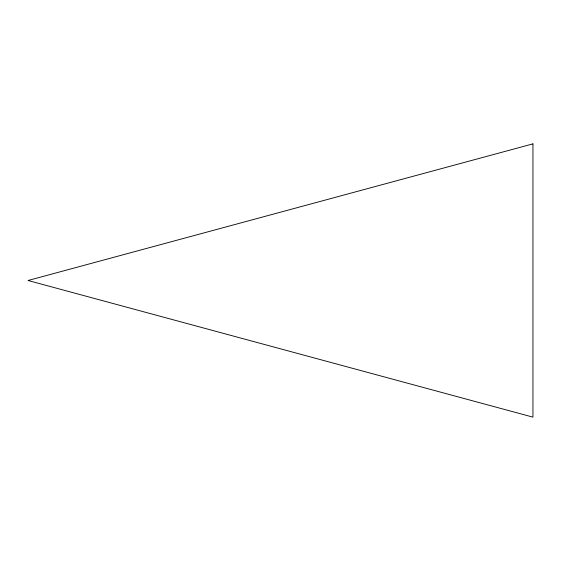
<?xml version="1.0" encoding="UTF-8"?>
<svg xmlns="http://www.w3.org/2000/svg" width="561" height="561" viewBox="0 0 561 561"><rect width="100%" height="100%" fill="white"/><g stroke="black" fill="none" stroke-linecap="round" stroke-linejoin="round"><path stroke-width="0.84" d="M532.95 143.861L28.05 280.5L532.95 417.139L532.95 143.861"/></g></svg>
